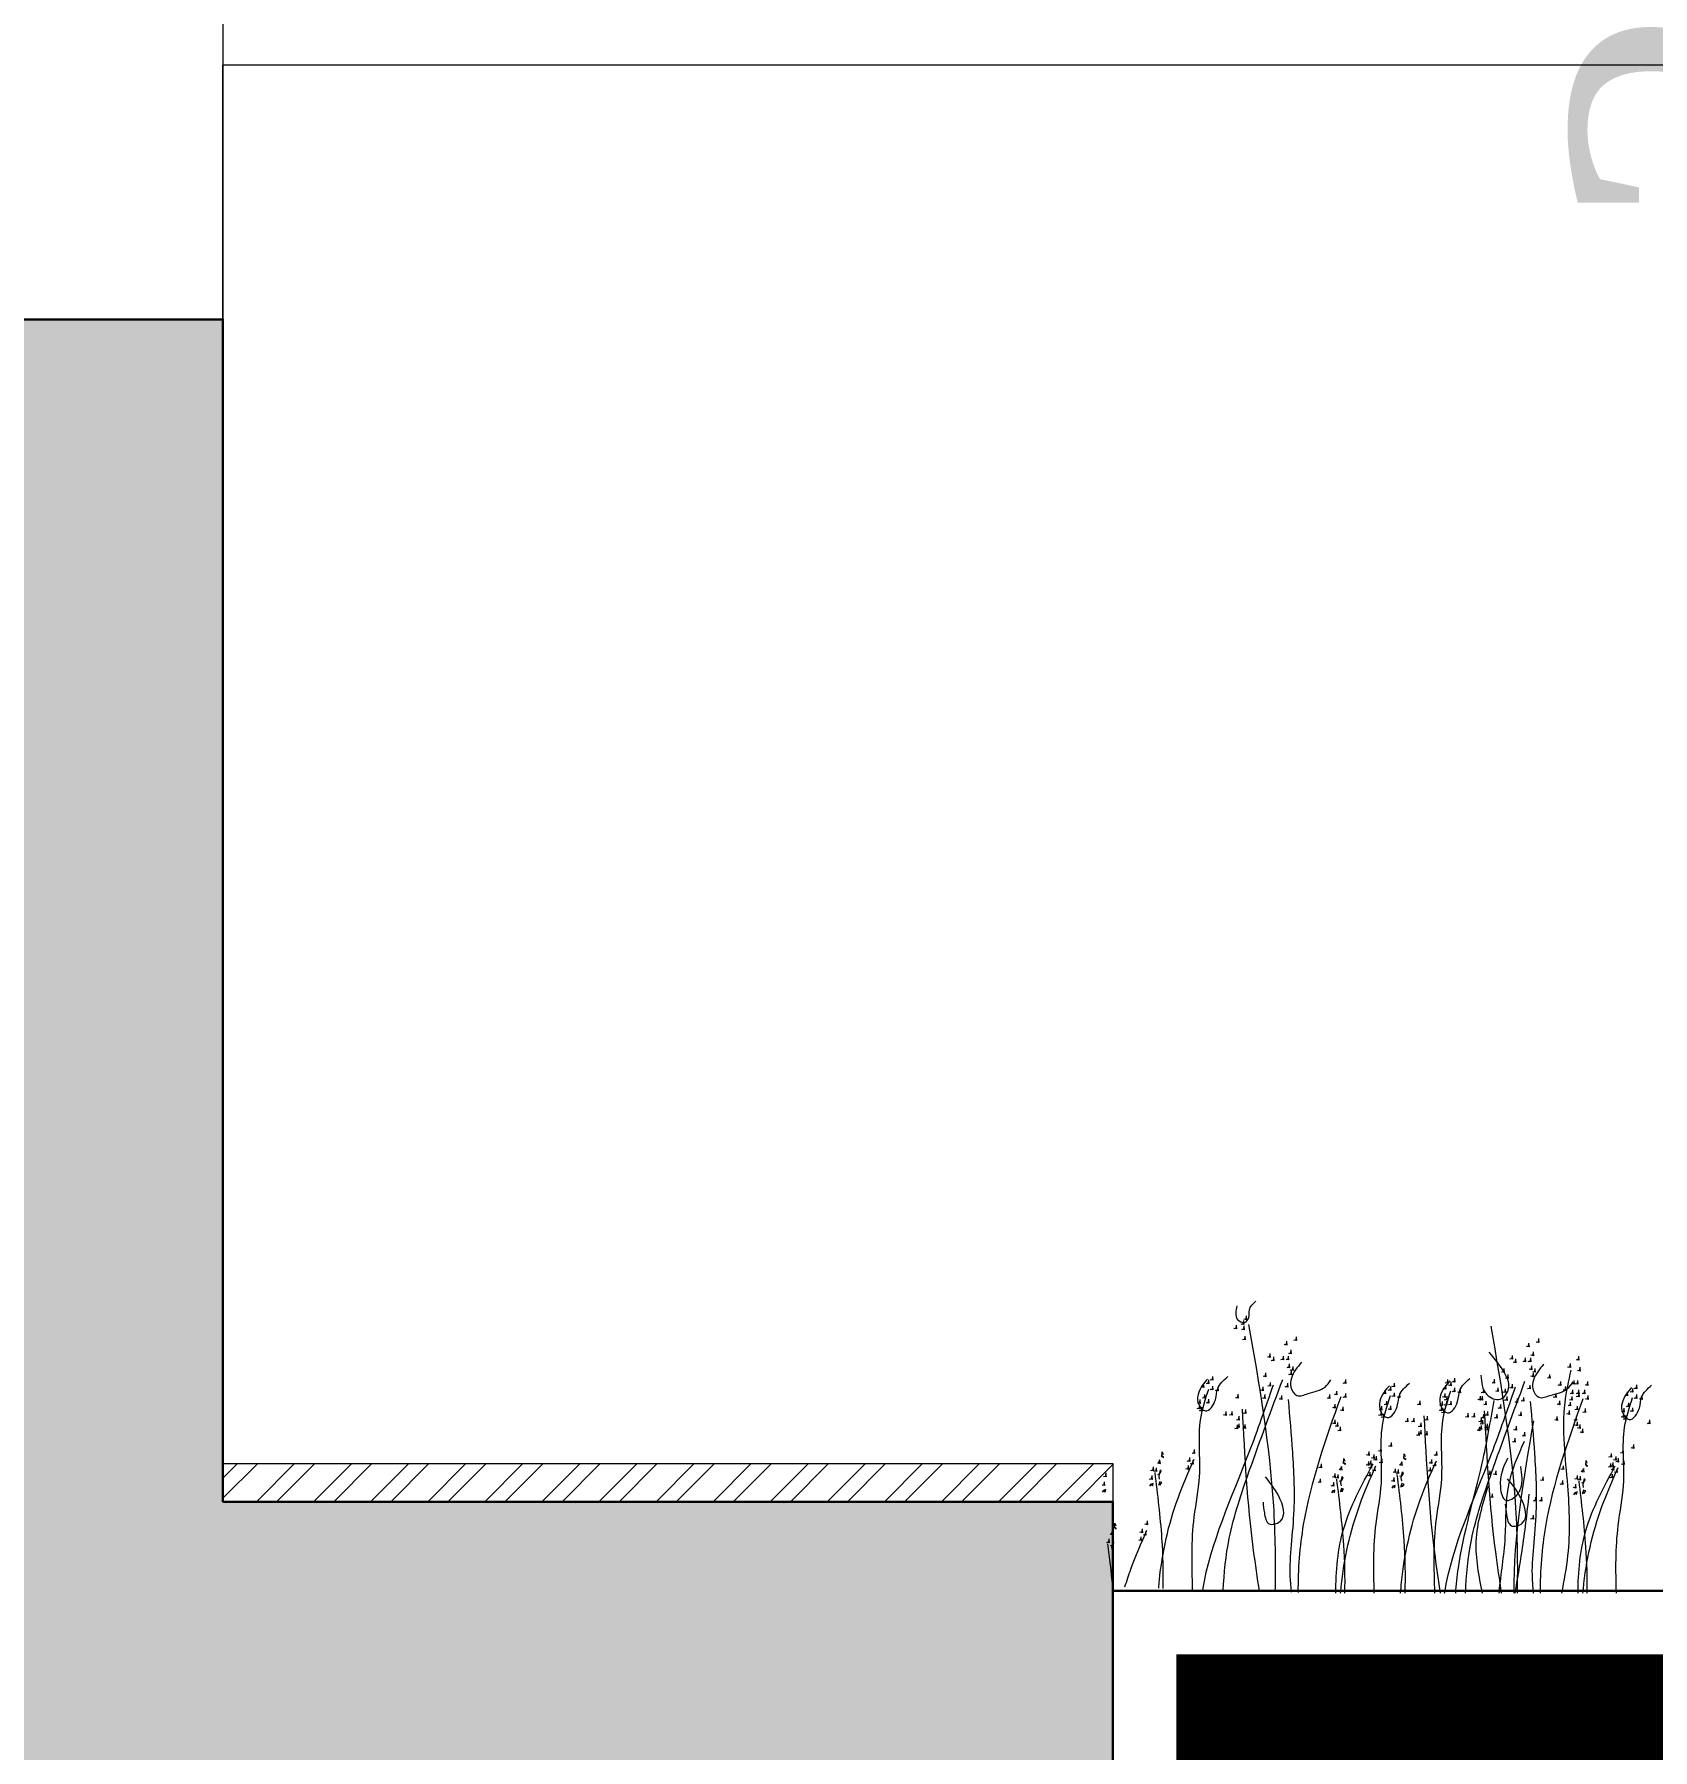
# Model space of a CAD drawing. Header units: metres. Extents: x 0 to 4415, y 1197 to 2590.
# Drawn here: x 1925.464 to 1926.737, y 1202.863 to 1204.212 of the extents above; entities that cross this region are included whole.
import ezdxf

# ---------------------------------------------------------------- set-up
doc = ezdxf.new("R2010")
doc.units = ezdxf.units.M
doc.linetypes.add('CONTINU', pattern=[0])
doc.layers.get('DEFPOINTS').update_dxf_attribs({"lineweight": 5})
for name, color, linetype, lineweight in [('00-cot-ext 2', 7, 'Continuous', 13), ('00-cote', 7, 'CONTINU', 20), ('00-MUR', 7, 'Continuous', 30), ('façade 03', 33, 'Continuous', 25), ('gris', 251, 'Continuous', 9), ('vue', 7, 'Continuous', 5)]:
    doc.layers.add(name, color=color, linetype=linetype, lineweight=lineweight)
doc.layers.add('A_VEGETATION', color=7, linetype='Continuous', lineweight=9, true_color=0x009900)
doc.styles.add('WALIDcotat', font='times.ttf')
doc.dimstyles.new('walid 100', dxfattribs={"dimscale": 0, "dimtxt": 0.25, "dimasz": 0.1, "dimexe": 1.25, "dimexo": 0.625, "dimgap": 0.02, "dimtad": 1, "dimdec": 0, "dimlfac": 100, "dimrnd": 5, "dimtxsty": 'WALIDcotat', "dimblk": 'COTE', "dimcen": 2.5, "dimse1": 1, "dimse2": 1, "dimclrd": 256, "dimclrt": 256, "dimadec": 0, "dimazin": 0, "dimtfac": 1, "dimtdec": 0, "dimtix": 1, "dimtmove": 2, "dimatfit": 3, "dimldrblk": 'COTE', "dimfxl": 1.25, "dimarcsym": 0})

# ---------------------------------------------------------------- blocks, each defined once
blk = doc.blocks.new('Arbustes 1_coupes')
at = {"flags": 128}
for points in [[(2.486, 5.216), (2.493, 5.155), (2.441, 5.164), (2.486, 5.172), (2.493, 5.233)], [(2.636, 5.304), (2.643, 5.243), (2.591, 5.252), (2.636, 5.261), (2.643, 5.322)], [(2.645, 5.198), (2.652, 5.138), (2.6, 5.146), (2.645, 5.155), (2.652, 5.216)], [(2.689, 5.401), (2.696, 5.34), (2.645, 5.349), (2.689, 5.358), (2.696, 5.419)], [(2.661, 4.996), (2.668, 4.935), (2.617, 4.943), (2.661, 4.952), (2.668, 5.013)], [(3.498, 4.89), (3.505, 4.829), (3.454, 4.838), (3.498, 4.846), (3.505, 4.907)], [(3.693, 4.978), (3.7, 4.917), (3.648, 4.926), (3.693, 4.935), (3.7, 4.996)], [(8.357, 4.84), (8.364, 4.78), (8.313, 4.788), (8.357, 4.797), (8.364, 4.858)], [(8.552, 4.929), (8.559, 4.868), (8.507, 4.877), (8.552, 4.885), (8.559, 4.946)], [(3.165, 4.643), (3.172, 4.583), (3.121, 4.591), (3.165, 4.6), (3.172, 4.661)], [(3.236, 4.574), (3.243, 4.513), (3.191, 4.522), (3.236, 4.53), (3.243, 4.591)], [(3.428, 4.591), (3.435, 4.53), (3.383, 4.539), (3.428, 4.548), (3.435, 4.609)], [(3.533, 4.591), (3.54, 4.53), (3.489, 4.539), (3.533, 4.548), (3.54, 4.609)], [(3.587, 4.714), (3.594, 4.654), (3.543, 4.662), (3.587, 4.671), (3.594, 4.732)], [(8.025, 4.594), (8.032, 4.533), (7.98, 4.542), (8.025, 4.551), (8.032, 4.612)], [(8.095, 4.525), (8.102, 4.464), (8.05, 4.472), (8.095, 4.481), (8.102, 4.542)], [(8.287, 4.542), (8.294, 4.481), (8.243, 4.49), (8.287, 4.498), (8.294, 4.559)], [(8.393, 4.542), (8.4, 4.481), (8.348, 4.49), (8.393, 4.498), (8.4, 4.559)], [(8.446, 4.665), (8.453, 4.604), (8.402, 4.613), (8.446, 4.622), (8.453, 4.683)], [(9.358, 4.572), (9.365, 4.512), (9.314, 4.52), (9.358, 4.529), (9.365, 4.59)], [(1.932, 4.116), (1.939, 4.055), (1.888, 4.064), (1.932, 4.072), (1.939, 4.133)], [(2.01, 4.187), (2.017, 4.126), (1.965, 4.135), (2.01, 4.143), (2.017, 4.204)], [(3.076, 4.256), (3.083, 4.196), (3.032, 4.204), (3.076, 4.213), (3.083, 4.274)], [(3.552, 4.433), (3.559, 4.372), (3.508, 4.381), (3.552, 4.39), (3.559, 4.451)], [(3.587, 4.293), (3.594, 4.232), (3.543, 4.241), (3.587, 4.249), (3.594, 4.31)], [(3.622, 4.38), (3.629, 4.319), (3.578, 4.327), (3.622, 4.336), (3.629, 4.397)], [(4.68, 4.116), (4.687, 4.055), (4.635, 4.064), (4.68, 4.072), (4.687, 4.133)], [(6.724, 4.114), (6.731, 4.054), (6.679, 4.062), (6.724, 4.071), (6.731, 4.132)], [(6.869, 4.138), (6.876, 4.077), (6.824, 4.085), (6.869, 4.094), (6.876, 4.155)], [(7.666, 4.114), (7.673, 4.054), (7.621, 4.062), (7.666, 4.071), (7.673, 4.132)], [(7.86, 4.332), (7.867, 4.271), (7.816, 4.28), (7.86, 4.288), (7.867, 4.349)], [(7.935, 4.207), (7.942, 4.146), (7.891, 4.155), (7.935, 4.164), (7.942, 4.225)], [(8.411, 4.384), (8.418, 4.323), (8.367, 4.332), (8.411, 4.341), (8.418, 4.401)], [(8.446, 4.243), (8.453, 4.183), (8.402, 4.191), (8.446, 4.2), (8.453, 4.261)], [(8.482, 4.33), (8.489, 4.27), (8.437, 4.278), (8.482, 4.287), (8.489, 4.348)], [(8.777, 4.21), (8.784, 4.149), (8.732, 4.158), (8.777, 4.167), (8.784, 4.228)], [(9.19, 4.427), (9.197, 4.367), (9.145, 4.375), (9.19, 4.384), (9.197, 4.445)], [(9.382, 4.355), (9.389, 4.294), (9.337, 4.303), (9.382, 4.312), (9.389, 4.372)], [(1.827, 4.046), (1.834, 3.985), (1.782, 3.994), (1.827, 4.003), (1.834, 4.064)], [(1.853, 3.826), (1.86, 3.765), (1.808, 3.774), (1.853, 3.783), (1.86, 3.843)], [(2.01, 3.993), (2.017, 3.932), (1.965, 3.941), (2.01, 3.949), (2.017, 4.01)], [(2.118, 3.975), (2.125, 3.914), (2.073, 3.923), (2.118, 3.932), (2.125, 3.993)], [(2.521, 3.826), (2.528, 3.765), (2.476, 3.774), (2.521, 3.783), (2.528, 3.843)], [(3.022, 3.975), (3.029, 3.914), (2.978, 3.923), (3.022, 3.932), (3.029, 3.993)], [(3.057, 3.817), (3.065, 3.757), (3.013, 3.765), (3.057, 3.774), (3.065, 3.835)], [(3.165, 4.064), (3.172, 4.003), (3.121, 4.012), (3.165, 4.02), (3.172, 4.081)], [(3.393, 3.8), (3.4, 3.739), (3.348, 3.748), (3.393, 3.757), (3.4, 3.817)], [(3.517, 4.046), (3.524, 3.985), (3.472, 3.994), (3.517, 4.003), (3.524, 4.064)], [(4.361, 3.817), (4.368, 3.757), (4.316, 3.765), (4.361, 3.774), (4.368, 3.835)], [(4.501, 3.887), (4.508, 3.826), (4.457, 3.835), (4.501, 3.843), (4.508, 3.904)], [(4.68, 3.835), (4.687, 3.774), (4.635, 3.783), (4.68, 3.791), (4.687, 3.852)], [(5.474, 3.904), (5.481, 3.843), (5.43, 3.852), (5.474, 3.861), (5.481, 3.922)], [(5.58, 3.974), (5.587, 3.913), (5.535, 3.922), (5.58, 3.93), (5.587, 3.991)], [(5.657, 4.045), (5.664, 3.984), (5.612, 3.993), (5.657, 4.001), (5.664, 4.062)], [(5.657, 3.851), (5.664, 3.79), (5.612, 3.799), (5.657, 3.807), (5.664, 3.868)], [(5.765, 3.833), (5.772, 3.772), (5.72, 3.781), (5.765, 3.79), (5.772, 3.851)], [(6.67, 3.833), (6.677, 3.772), (6.625, 3.781), (6.67, 3.79), (6.677, 3.851)], [(6.686, 3.997), (6.693, 3.936), (6.642, 3.945), (6.686, 3.954), (6.693, 4.014)], [(6.712, 3.777), (6.719, 3.716), (6.667, 3.725), (6.712, 3.733), (6.719, 3.794)], [(6.792, 4.067), (6.799, 4.006), (6.747, 4.014), (6.792, 4.023), (6.799, 4.084)], [(6.869, 3.943), (6.876, 3.883), (6.824, 3.891), (6.869, 3.9), (6.876, 3.961)], [(6.977, 3.926), (6.984, 3.865), (6.932, 3.874), (6.977, 3.883), (6.984, 3.943)], [(7.38, 3.777), (7.387, 3.716), (7.335, 3.725), (7.38, 3.733), (7.387, 3.794)], [(7.424, 3.775), (7.431, 3.715), (7.38, 3.723), (7.424, 3.732), (7.431, 3.793)], [(7.448, 3.92), (7.455, 3.859), (7.403, 3.868), (7.448, 3.877), (7.455, 3.938)], [(7.739, 3.945), (7.746, 3.884), (7.694, 3.893), (7.739, 3.901), (7.746, 3.962)], [(7.882, 3.926), (7.889, 3.865), (7.837, 3.874), (7.882, 3.883), (7.889, 3.943)], [(8.025, 4.014), (8.032, 3.954), (7.98, 3.962), (8.025, 3.971), (8.032, 4.032)], [(8.376, 3.997), (8.383, 3.936), (8.332, 3.945), (8.376, 3.954), (8.383, 4.014)], [(8.899, 3.825), (8.906, 3.764), (8.854, 3.772), (8.899, 3.781), (8.906, 3.842)], [(8.995, 4.065), (9.002, 4.004), (8.95, 4.013), (8.995, 4.022), (9.002, 4.083)], [(9.091, 3.97), (9.098, 3.909), (9.047, 3.917), (9.091, 3.926), (9.098, 3.987)], [(9.236, 3.897), (9.243, 3.836), (9.192, 3.845), (9.236, 3.854), (9.243, 3.914)], [(9.262, 4.09), (9.269, 4.029), (9.218, 4.038), (9.262, 4.046), (9.269, 4.107)], [(9.335, 4.09), (9.342, 4.029), (9.29, 4.038), (9.335, 4.046), (9.342, 4.107)], [(9.358, 3.897), (9.365, 3.836), (9.314, 3.845), (9.358, 3.854), (9.365, 3.914)], [(9.361, 3.838), (9.368, 3.777), (9.316, 3.786), (9.361, 3.794), (9.368, 3.855)], [(9.478, 3.897), (9.485, 3.836), (9.433, 3.845), (9.478, 3.854), (9.485, 3.914)], [(9.539, 4.067), (9.546, 4.006), (9.494, 4.014), (9.539, 4.023), (9.546, 4.084)], [(9.539, 3.786), (9.546, 3.725), (9.494, 3.733), (9.539, 3.742), (9.546, 3.803)], [(10.333, 3.855), (10.34, 3.794), (10.289, 3.803), (10.333, 3.812), (10.34, 3.872)], [(10.439, 3.925), (10.446, 3.864), (10.394, 3.872), (10.439, 3.881), (10.446, 3.942)], [(10.516, 3.996), (10.523, 3.935), (10.472, 3.943), (10.516, 3.952), (10.523, 4.013)], [(10.516, 3.801), (10.523, 3.741), (10.472, 3.749), (10.516, 3.758), (10.523, 3.819)], [(10.624, 3.784), (10.631, 3.723), (10.58, 3.732), (10.624, 3.741), (10.631, 3.801)], [(1.747, 3.615), (1.754, 3.554), (1.703, 3.562), (1.747, 3.571), (1.754, 3.632)], [(1.757, 3.72), (1.764, 3.659), (1.712, 3.668), (1.757, 3.677), (1.764, 3.738)], [(1.792, 3.571), (1.799, 3.51), (1.747, 3.519), (1.792, 3.528), (1.799, 3.588)], [(1.932, 3.729), (1.939, 3.668), (1.888, 3.677), (1.932, 3.686), (1.939, 3.746)], [(2.275, 3.483), (2.282, 3.422), (2.23, 3.43), (2.275, 3.439), (2.282, 3.5)], [(2.399, 3.483), (2.406, 3.422), (2.354, 3.43), (2.399, 3.439), (2.406, 3.5)], [(2.671, 3.517), (2.678, 3.457), (2.626, 3.465), (2.671, 3.474), (2.678, 3.535)], [(4.466, 3.623), (4.473, 3.562), (4.422, 3.571), (4.466, 3.58), (4.473, 3.641)], [(4.626, 3.571), (4.633, 3.51), (4.581, 3.519), (4.626, 3.528), (4.633, 3.588)], [(5.394, 3.473), (5.402, 3.412), (5.35, 3.42), (5.394, 3.429), (5.402, 3.49)], [(5.404, 3.578), (5.411, 3.517), (5.359, 3.526), (5.404, 3.535), (5.411, 3.596)], [(5.439, 3.429), (5.446, 3.368), (5.394, 3.377), (5.439, 3.386), (5.446, 3.446)], [(5.5, 3.684), (5.507, 3.623), (5.455, 3.632), (5.5, 3.641), (5.507, 3.701)], [(5.58, 3.587), (5.587, 3.526), (5.535, 3.535), (5.58, 3.544), (5.587, 3.604)], [(6.168, 3.684), (6.175, 3.623), (6.123, 3.632), (6.168, 3.641), (6.175, 3.701)], [(6.606, 3.565), (6.613, 3.504), (6.562, 3.513), (6.606, 3.522), (6.613, 3.583)], [(6.616, 3.671), (6.623, 3.61), (6.571, 3.619), (6.616, 3.628), (6.623, 3.688)], [(6.651, 3.522), (6.658, 3.461), (6.606, 3.47), (6.651, 3.478), (6.658, 3.539)], [(6.705, 3.675), (6.712, 3.615), (6.66, 3.623), (6.705, 3.632), (6.712, 3.693)], [(6.792, 3.68), (6.799, 3.619), (6.747, 3.628), (6.792, 3.636), (6.799, 3.697)], [(7.134, 3.433), (7.141, 3.373), (7.089, 3.381), (7.134, 3.39), (7.141, 3.451)], [(7.258, 3.433), (7.265, 3.373), (7.213, 3.381), (7.258, 3.39), (7.265, 3.451)], [(7.497, 3.68), (7.504, 3.619), (7.453, 3.628), (7.497, 3.636), (7.504, 3.697)], [(7.53, 3.468), (7.537, 3.407), (7.485, 3.416), (7.53, 3.425), (7.537, 3.486)], [(7.788, 3.607), (7.795, 3.546), (7.743, 3.555), (7.788, 3.564), (7.795, 3.625)], [(7.917, 3.768), (7.924, 3.707), (7.872, 3.716), (7.917, 3.725), (7.924, 3.786)], [(8.125, 3.728), (8.132, 3.667), (8.081, 3.675), (8.125, 3.684), (8.132, 3.745)], [(8.198, 3.462), (8.205, 3.401), (8.153, 3.41), (8.198, 3.419), (8.205, 3.48)], [(8.252, 3.751), (8.259, 3.69), (8.207, 3.699), (8.252, 3.707), (8.259, 3.768)], [(8.972, 3.68), (8.979, 3.619), (8.927, 3.628), (8.972, 3.636), (8.979, 3.697)], [(9.164, 3.486), (9.171, 3.425), (9.119, 3.433), (9.164, 3.442), (9.171, 3.503)], [(9.19, 3.655), (9.197, 3.594), (9.145, 3.603), (9.19, 3.612), (9.197, 3.672)], [(9.22, 3.768), (9.227, 3.707), (9.175, 3.716), (9.22, 3.725), (9.227, 3.786)], [(9.325, 3.574), (9.332, 3.513), (9.281, 3.522), (9.325, 3.53), (9.332, 3.591)], [(9.485, 3.522), (9.492, 3.461), (9.44, 3.47), (9.485, 3.478), (9.492, 3.539)], [(10.263, 3.529), (10.27, 3.468), (10.219, 3.477), (10.263, 3.486), (10.27, 3.546)], [(10.359, 3.635), (10.366, 3.574), (10.315, 3.583), (10.359, 3.591), (10.366, 3.652)], [(10.439, 3.538), (10.446, 3.477), (10.394, 3.486), (10.439, 3.494), (10.446, 3.555)], [(2.504, 3.21), (2.511, 3.149), (2.46, 3.158), (2.504, 3.167), (2.511, 3.228)], [(2.539, 3.386), (2.546, 3.325), (2.495, 3.333), (2.539, 3.342), (2.546, 3.403)], [(2.539, 3.236), (2.546, 3.175), (2.495, 3.184), (2.539, 3.193), (2.546, 3.254)], [(2.661, 3.219), (2.668, 3.158), (2.617, 3.167), (2.661, 3.175), (2.668, 3.236)], [(4.466, 3.307), (4.473, 3.246), (4.422, 3.255), (4.466, 3.264), (4.473, 3.325)], [(4.52, 3.254), (4.527, 3.193), (4.476, 3.202), (4.52, 3.21), (4.527, 3.271)], [(4.572, 3.165), (4.579, 3.104), (4.527, 3.113), (4.572, 3.122), (4.579, 3.183)], [(5.922, 3.341), (5.929, 3.28), (5.877, 3.288), (5.922, 3.297), (5.929, 3.358)], [(6.046, 3.341), (6.053, 3.28), (6.002, 3.288), (6.046, 3.297), (6.053, 3.358)], [(6.187, 3.244), (6.194, 3.183), (6.142, 3.191), (6.187, 3.2), (6.194, 3.261)], [(6.187, 3.094), (6.194, 3.033), (6.142, 3.042), (6.187, 3.051), (6.194, 3.112)], [(6.318, 3.375), (6.325, 3.315), (6.274, 3.323), (6.318, 3.332), (6.325, 3.393)], [(7.363, 3.161), (7.371, 3.1), (7.319, 3.109), (7.363, 3.117), (7.371, 3.178)], [(7.399, 3.336), (7.406, 3.275), (7.354, 3.284), (7.399, 3.293), (7.406, 3.354)], [(7.399, 3.187), (7.406, 3.126), (7.354, 3.135), (7.399, 3.144), (7.406, 3.204)], [(7.424, 3.293), (7.431, 3.232), (7.38, 3.241), (7.424, 3.249), (7.431, 3.31)], [(7.448, 3.413), (7.455, 3.352), (7.403, 3.361), (7.448, 3.37), (7.455, 3.43)], [(7.521, 3.22), (7.528, 3.159), (7.476, 3.168), (7.521, 3.177), (7.528, 3.238)], [(7.521, 3.17), (7.528, 3.109), (7.476, 3.117), (7.521, 3.126), (7.528, 3.187)], [(7.715, 3.413), (7.722, 3.352), (7.671, 3.361), (7.715, 3.37), (7.722, 3.43)], [(8.102, 3.173), (8.109, 3.112), (8.057, 3.12), (8.102, 3.129), (8.109, 3.19)], [(8.922, 3.365), (8.929, 3.304), (8.878, 3.313), (8.922, 3.322), (8.929, 3.383)], [(9.309, 3.365), (9.316, 3.304), (9.265, 3.313), (9.309, 3.322), (9.316, 3.383)], [(9.325, 3.258), (9.332, 3.197), (9.281, 3.206), (9.325, 3.215), (9.332, 3.275)], [(9.379, 3.204), (9.386, 3.144), (9.335, 3.152), (9.379, 3.161), (9.386, 3.222)], [(9.431, 3.116), (9.438, 3.055), (9.386, 3.064), (9.431, 3.073), (9.438, 3.133)], [(10.254, 3.423), (10.261, 3.362), (10.209, 3.371), (10.254, 3.38), (10.261, 3.441)], [(10.298, 3.38), (10.305, 3.319), (10.254, 3.328), (10.298, 3.336), (10.305, 3.397)], [(10.781, 3.291), (10.788, 3.23), (10.737, 3.239), (10.781, 3.248), (10.788, 3.309)], [(5.383, 2.752), (5.39, 2.691), (5.338, 2.7), (5.383, 2.709), (5.39, 2.77)], [(5.594, 2.849), (5.601, 2.789), (5.549, 2.797), (5.594, 2.806), (5.601, 2.867)], [(6.152, 3.068), (6.159, 3.007), (6.107, 3.016), (6.152, 3.025), (6.159, 3.086)], [(6.309, 3.077), (6.316, 3.016), (6.264, 3.025), (6.309, 3.033), (6.316, 3.094)], [(8.076, 2.931), (8.083, 2.87), (8.032, 2.878), (8.076, 2.887), (8.083, 2.948)], [(8.271, 3.051), (8.278, 2.99), (8.226, 2.999), (8.271, 3.007), (8.278, 3.068)], [(10.453, 2.8), (10.46, 2.739), (10.408, 2.748), (10.453, 2.757), (10.46, 2.817)], [(0.92, 2.471), (0.962, 2.462), (0.945, 2.532), (0.936, 2.497), (0.901, 2.462)], [(0.99, 2.612), (1.016, 2.577), (1.032, 2.586), (0.99, 2.594), (0.997, 2.691), (1.016, 2.638)], [(1.517, 2.4), (1.524, 2.339), (1.473, 2.348), (1.517, 2.357), (1.524, 2.418)], [(1.543, 2.558), (1.55, 2.497), (1.499, 2.506), (1.543, 2.515), (1.55, 2.575)], [(1.614, 2.506), (1.621, 2.445), (1.569, 2.454), (1.614, 2.462), (1.621, 2.523)], [(1.642, 2.718), (1.649, 2.657), (1.597, 2.665), (1.642, 2.674), (1.649, 2.735)], [(4.185, 2.426), (4.192, 2.365), (4.14, 2.374), (4.185, 2.383), (4.192, 2.444)], [(4.637, 2.47), (4.663, 2.435), (4.68, 2.444), (4.637, 2.452), (4.644, 2.549), (4.663, 2.496)], [(5.137, 2.471), (5.144, 2.41), (5.092, 2.419), (5.137, 2.428), (5.144, 2.489)], [(5.146, 2.673), (5.153, 2.612), (5.101, 2.62), (5.146, 2.629), (5.153, 2.69)], [(5.181, 2.489), (5.188, 2.428), (5.137, 2.436), (5.181, 2.445), (5.188, 2.506)], [(5.191, 2.416), (5.198, 2.355), (5.146, 2.364), (5.191, 2.373), (5.198, 2.433)], [(5.242, 2.612), (5.249, 2.551), (5.198, 2.56), (5.242, 2.568), (5.249, 2.629)], [(5.289, 2.575), (5.296, 2.515), (5.244, 2.523), (5.289, 2.532), (5.296, 2.593)], [(5.402, 2.523), (5.409, 2.462), (5.357, 2.471), (5.402, 2.48), (5.409, 2.541)], [(5.779, 2.422), (5.821, 2.413), (5.805, 2.483), (5.795, 2.448), (5.76, 2.413)], [(5.849, 2.562), (5.875, 2.528), (5.891, 2.536), (5.849, 2.545), (5.856, 2.642), (5.875, 2.589)], [(6.402, 2.509), (6.409, 2.448), (6.358, 2.457), (6.402, 2.465), (6.409, 2.526)], [(6.473, 2.457), (6.48, 2.396), (6.428, 2.404), (6.473, 2.413), (6.48, 2.474)], [(6.501, 2.668), (6.508, 2.607), (6.456, 2.616), (6.501, 2.625), (6.508, 2.686)], [(9.497, 2.42), (9.522, 2.386), (9.539, 2.394), (9.497, 2.403), (9.504, 2.5), (9.522, 2.447)], [(9.996, 2.422), (10.003, 2.361), (9.951, 2.37), (9.996, 2.378), (10.003, 2.439)], [(10.005, 2.623), (10.012, 2.562), (9.961, 2.571), (10.005, 2.58), (10.012, 2.641)], [(10.04, 2.439), (10.047, 2.378), (9.996, 2.387), (10.04, 2.396), (10.047, 2.457)], [(10.101, 2.562), (10.108, 2.502), (10.057, 2.51), (10.101, 2.519), (10.108, 2.58)], [(10.148, 2.526), (10.155, 2.465), (10.104, 2.474), (10.148, 2.483), (10.155, 2.544)], [(10.242, 2.703), (10.249, 2.642), (10.197, 2.651), (10.242, 2.66), (10.249, 2.72)], [(10.261, 2.474), (10.268, 2.413), (10.216, 2.422), (10.261, 2.431), (10.268, 2.491)], [(-0.165, 2.078), (-0.158, 2.018), (-0.21, 2.026), (-0.165, 2.035), (-0.158, 2.096)], [(-0.137, 2.254), (-0.13, 2.193), (-0.181, 2.202), (-0.137, 2.21), (-0.13, 2.271)], [(0.786, 2.199), (0.793, 2.138), (0.742, 2.147), (0.786, 2.155), (0.793, 2.216)], [(0.814, 2.374), (0.821, 2.313), (0.77, 2.322), (0.814, 2.331), (0.821, 2.391)], [(0.875, 2.357), (0.882, 2.296), (0.831, 2.304), (0.875, 2.313), (0.882, 2.374)], [(0.945, 2.145), (0.936, 2.207), (0.962, 2.331), (0.971, 2.296), (0.945, 2.251), (0.901, 2.233)], [(0.92, 2.031), (0.99, 2.076), (0.945, 2.093), (0.927, 2.039), (0.971, 2.039)], [(4.169, 2.128), (4.176, 2.067), (4.124, 2.076), (4.169, 2.084), (4.176, 2.145)], [(4.433, 2.057), (4.44, 1.996), (4.389, 2.005), (4.433, 2.013), (4.44, 2.074)], [(4.462, 2.232), (4.469, 2.171), (4.417, 2.18), (4.462, 2.189), (4.469, 2.249)], [(4.523, 2.215), (4.53, 2.154), (4.478, 2.162), (4.523, 2.171), (4.53, 2.232)], [(4.567, 2.329), (4.609, 2.32), (4.593, 2.39), (4.583, 2.355), (4.548, 2.32)], [(4.593, 2.003), (4.583, 2.065), (4.609, 2.189), (4.619, 2.154), (4.593, 2.109), (4.548, 2.091)], [(5.165, 2.258), (5.172, 2.197), (5.12, 2.206), (5.165, 2.215), (5.172, 2.276)], [(5.261, 2.364), (5.268, 2.303), (5.216, 2.312), (5.261, 2.32), (5.268, 2.381)], [(5.645, 2.149), (5.652, 2.089), (5.601, 2.097), (5.645, 2.106), (5.652, 2.167)], [(5.673, 2.325), (5.68, 2.264), (5.629, 2.273), (5.673, 2.281), (5.68, 2.342)], [(5.734, 2.307), (5.741, 2.247), (5.69, 2.255), (5.734, 2.264), (5.741, 2.325)], [(5.805, 2.096), (5.795, 2.158), (5.821, 2.281), (5.83, 2.247), (5.805, 2.202), (5.76, 2.184)], [(6.377, 2.351), (6.384, 2.29), (6.332, 2.299), (6.377, 2.307), (6.384, 2.368)], [(7.57, 2.278), (7.577, 2.218), (7.525, 2.226), (7.57, 2.235), (7.577, 2.296)], [(7.689, 2.278), (7.696, 2.218), (7.645, 2.226), (7.689, 2.235), (7.696, 2.296)], [(8.634, 2.158), (8.641, 2.097), (8.589, 2.106), (8.634, 2.115), (8.641, 2.176)], [(9.028, 2.078), (9.035, 2.018), (8.983, 2.026), (9.028, 2.035), (9.035, 2.096)], [(9.044, 2.377), (9.051, 2.316), (9, 2.325), (9.044, 2.333), (9.051, 2.394)], [(9.321, 2.183), (9.328, 2.122), (9.276, 2.131), (9.321, 2.139), (9.328, 2.2)], [(9.382, 2.165), (9.389, 2.105), (9.337, 2.113), (9.382, 2.122), (9.389, 2.183)], [(9.426, 2.28), (9.468, 2.271), (9.452, 2.341), (9.443, 2.306), (9.408, 2.271)], [(9.452, 1.954), (9.443, 2.016), (9.468, 2.139), (9.478, 2.105), (9.452, 2.06), (9.408, 2.042)], [(10.024, 2.209), (10.031, 2.148), (9.979, 2.157), (10.024, 2.165), (10.031, 2.226)], [(10.05, 2.367), (10.057, 2.306), (10.005, 2.315), (10.05, 2.323), (10.057, 2.384)], [(10.12, 2.315), (10.127, 2.254), (10.076, 2.262), (10.12, 2.271), (10.127, 2.332)], [(-0.191, 1.929), (-0.146, 1.893), (-0.137, 1.938), (-0.181, 1.919), (-0.207, 1.884)], [(0.76, 2.049), (0.805, 2.013), (0.814, 2.058), (0.77, 2.039), (0.744, 2.005)], [(4.408, 1.907), (4.452, 1.871), (4.462, 1.916), (4.417, 1.897), (4.391, 1.863)], [(4.567, 1.889), (4.637, 1.934), (4.593, 1.951), (4.574, 1.897), (4.619, 1.897)], [(5.62, 2), (5.664, 1.964), (5.673, 2.009), (5.629, 1.99), (5.603, 1.955)], [(5.779, 1.981), (5.849, 2.026), (5.805, 2.044), (5.786, 1.99), (5.83, 1.99)], [(7.617, 1.819), (7.624, 1.758), (7.572, 1.767), (7.617, 1.776), (7.624, 1.836)], [(8.489, 1.747), (8.496, 1.686), (8.444, 1.694), (8.489, 1.703), (8.496, 1.764)], [(8.608, 1.747), (8.615, 1.686), (8.564, 1.694), (8.608, 1.703), (8.615, 1.764)], [(9.293, 2.007), (9.3, 1.947), (9.248, 1.955), (9.293, 1.964), (9.3, 2.025)], [(9.267, 1.858), (9.311, 1.822), (9.321, 1.867), (9.276, 1.848), (9.25, 1.813)], [(9.426, 1.839), (9.497, 1.884), (9.452, 1.902), (9.433, 1.848), (9.478, 1.848)], [(8.439, 1.384), (8.446, 1.323), (8.395, 1.332), (8.439, 1.341), (8.446, 1.402)], [(-0.031, 1.045), (0.011, 1.036), (-0.006, 1.105), (-0.015, 1.071), (-0.05, 1.036)], [(0.039, 1.185), (0.065, 1.15), (0.081, 1.159), (0.039, 1.168), (0.046, 1.265), (0.065, 1.211)], [(0.592, 1.132), (0.599, 1.071), (0.548, 1.079), (0.592, 1.088), (0.599, 1.149)], [(0.662, 1.079), (0.669, 1.019), (0.618, 1.027), (0.662, 1.036), (0.669, 1.097)], [(0.691, 1.291), (0.698, 1.23), (0.646, 1.239), (0.691, 1.247), (0.698, 1.308)], [(-0.076, 0.93), (-0.069, 0.869), (-0.12, 0.878), (-0.076, 0.887), (-0.069, 0.948)], [(-0.006, 0.719), (-0.015, 0.781), (0.011, 0.904), (0.02, 0.869), (-0.006, 0.824), (-0.05, 0.807)], [(0.566, 0.974), (0.573, 0.913), (0.522, 0.921), (0.566, 0.93), (0.573, 0.991)]]:
    blk.add_lwpolyline(points, dxfattribs=at)
for points in [[(2.504, 5.619), (2.518, 5.346), (2.659, 5.287), (2.743, 5.381), (2.755, 5.535), (2.884, 5.713)], [(3.796, 4.483), (3.594, 4.162), (3.583, 3.985), (3.702, 3.819), (3.927, 3.855), (4.269, 3.985), (4.389, 4.128)], [(7.396, 4.214), (7.516, 3.828), (7.783, 3.732), (7.952, 3.949), (7.856, 4.287), (7.565, 4.674)], [(1.914, 4.151), (1.806, 4.02), (1.735, 3.642), (1.867, 3.512), (2.068, 3.736), (2.115, 3.961), (2.317, 4.199)], [(6.773, 4.101), (6.665, 3.971), (6.595, 3.593), (6.726, 3.462), (6.928, 3.687), (6.974, 3.912), (7.176, 4.149)], [(8.655, 4.433), (8.453, 4.113), (8.442, 3.936), (8.561, 3.77), (8.786, 3.806), (9.129, 3.936), (9.248, 4.078)], [(5.561, 4.009), (5.453, 3.878), (5.383, 3.5), (5.514, 3.37), (5.716, 3.594), (5.763, 3.819), (5.964, 4.057)], [(10.42, 3.959), (10.312, 3.829), (10.242, 3.451), (10.373, 3.32), (10.575, 3.545), (10.622, 3.77), (10.823, 4.007)], [(7.928, 2.548), (7.783, 1.968), (7.903, 1.703), (8.048, 1.751), (8.193, 1.944), (8.193, 2.378)], [(3.02, 1.678), (3.046, 1.461), (3.142, 1.244), (3.36, 1.292), (3.334, 1.799), (3.069, 2.186)], [(7.879, 1.629), (7.905, 1.412), (8.001, 1.194), (8.219, 1.242), (8.193, 1.749), (7.928, 2.136)]]:
    blk.add_spline(points, degree=3)
for points, knots in [([(3.26, -0.124), (3.274, 0.452), (3.256, 2.255), (2.952, 4.035), (2.746, 5.246)], [0.629046, 0.629046, 0.629046, 0.629046, 1.060659, 1.979923, 1.979923, 1.979923, 1.979923]), ([(8.12, -0.161), (8.133, 0.411), (8.114, 2.21), (7.811, 3.986), (7.605, 5.197)], [0.63224, 0.63224, 0.63224, 0.63224, 1.060659, 1.979923, 1.979923, 1.979923, 1.979923]), ([(2.218, -0.094), (2.234, 0.259), (2.318, 1.079), (2.801, 2.481), (3.193, 3.53), (3.421, 4.141)], [0.615408, 0.615408, 0.615408, 0.615408, 0.879234, 1.231775, 1.720834, 1.720834, 1.720834, 1.720834]), ([(9.01, -0.162), (9.059, 0.089), (9.196, 0.798), (9.153, 2.082), (8.992, 3.333), (9.16, 4.095), (9.208, 4.312)], [0.618367, 0.618367, 0.618367, 0.618367, 0.809449, 1.159779, 1.576588, 1.74244, 1.74244, 1.74244, 1.74244]), ([(1.602, -0.072), (1.589, 0.416), (1.572, 1.177), (1.811, 2.304), (1.682, 3.187), (1.87, 3.754), (1.935, 3.951)], [0.615228, 0.615228, 0.615228, 0.615228, 0.980125, 1.184429, 1.47469, 1.628633, 1.628633, 1.628633, 1.628633]), ([(1.804, -0.079), (1.968, 0.868), (2.601, 2.215), (3.076, 3.581), (3.233, 4.032)], [0.625871, 0.625871, 0.625871, 0.625871, 1.355238, 1.713875, 1.713875, 1.713875, 1.713875]), ([(4.583, 3.788), (4.28, 2.94), (3.821, 1.658), (3.714, 0.333), (3.717, -0.135)], [0, 0, 0, 0, 0.66825, 1.010124, 1.010124, 1.010124, 1.010124]), ([(5.248, -0.155), (5.235, 0.314), (5.223, 1.054), (5.459, 2.162), (5.33, 3.045), (5.517, 3.612), (5.582, 3.809)], [0.6298999, 0.6298999, 0.6298999, 0.6298999, 0.980125, 1.1844285, 1.4746905, 1.6286326, 1.6286326, 1.6286326, 1.6286326]), ([(6.462, -0.158), (6.449, 0.342), (6.429, 1.115), (6.671, 2.255), (6.541, 3.138), (6.729, 3.705), (6.794, 3.901)], [0.605974, 0.605974, 0.605974, 0.605974, 0.980125, 1.184429, 1.47469, 1.628633, 1.628633, 1.628633, 1.628633]), ([(6.658, -0.158), (6.659, -0.155), (6.82, 0.803), (7.458, 2.16), (7.936, 3.532), (8.092, 3.983)], [0.61818, 0.61818, 0.61818, 0.61818, 0.620996, 1.355238, 1.713875, 1.713875, 1.713875, 1.713875]), ([(7.076, -0.159), (7.092, 0.199), (7.176, 1.025), (7.66, 2.431), (8.052, 3.481), (8.28, 4.091)], [0.611352, 0.611352, 0.611352, 0.611352, 0.879234, 1.231775, 1.720834, 1.720834, 1.720834, 1.720834]), ([(2.942, -0.116), (2.906, 0.16), (2.716, 1.396), (2.658, 2.607), (2.612, 3.546)], [0.6273119, 0.6273119, 0.6273119, 0.6273119, 0.8321355, 1.542813, 1.542813, 1.542813, 1.542813]), ([(3.529, 3.735), (3.558, 3.384), (3.62, 2.648), (3.664, 1.673), (3.582, 0.836), (3.538, 0.292), (3.572, -0.036), (3.581, -0.132)], [0, 0, 0, 0, 0.2638175, 0.5544416, 0.7303048, 0.8923745, 0.9681628, 0.9681628, 0.9681628, 0.9681628]), ([(6.882, -0.159), (6.894, 0.011), (6.989, 0.897), (7.391, 2.159), (7.588, 3.287), (7.661, 3.707)], [0.6231237, 0.6231237, 0.6231237, 0.6231237, 0.7509262, 1.2899319, 1.6097799, 1.6097799, 1.6097799, 1.6097799]), ([(7.8, -0.16), (7.765, 0.114), (7.575, 1.349), (7.517, 2.557), (7.471, 3.497)], [0.6284856, 0.6284856, 0.6284856, 0.6284856, 0.8321355, 1.542813, 1.542813, 1.542813, 1.542813]), ([(8.388, 3.686), (8.417, 3.335), (8.479, 2.599), (8.523, 1.624), (8.441, 0.787), (8.398, 0.249), (8.43, -0.071), (8.438, -0.161)], [0, 0, 0, 0, 0.2638175, 0.5544416, 0.7303048, 0.8923745, 0.9628936, 0.9628936, 0.9628936, 0.9628936]), ([(9.443, 3.739), (9.139, 2.891), (8.682, 1.616), (8.574, 0.298), (8.576, -0.161)], [0, 0, 0, 0, 0.66825, 1.004504, 1.004504, 1.004504, 1.004504]), ([(10.106, -0.162), (10.094, 0.292), (10.086, 1.019), (10.318, 2.113), (10.189, 2.996), (10.376, 3.563), (10.441, 3.759)], [0.6404493, 0.6404493, 0.6404493, 0.6404493, 0.980125, 1.1844285, 1.4746905, 1.6286326, 1.6286326, 1.6286326, 1.6286326]), ([(6.576, -0.158), (6.543, 0.085), (6.362, 1.287), (6.305, 2.465), (6.259, 3.404)], [0.6519633, 0.6519633, 0.6519633, 0.6519633, 0.8321355, 1.542813, 1.542813, 1.542813, 1.542813]), ([(7.755, -0.16), (7.756, -0.151), (7.786, 0.221), (7.922, 0.938), (7.866, 1.986), (8.139, 2.6), (8.266, 2.886)], [0.6301154, 0.6301154, 0.6301154, 0.6301154, 0.6369967, 0.9104139, 1.1765895, 1.4077095, 1.4077095, 1.4077095, 1.4077095]), ([(0.921, -0.044), (0.926, 0.01), (0.982, 0.626), (1.183, 1.514), (1.525, 2.288), (1.639, 2.547)], [0.6257172, 0.6257172, 0.6257172, 0.6257172, 0.6661195, 1.0883514, 1.3002657, 1.3002657, 1.3002657, 1.3002657]), ([(4.476, -0.149), (4.476, 0.292), (4.559, 1.208), (5, 2.017), (5.23, 2.439)], [0.6221867, 0.6221867, 0.6221867, 0.6221867, 0.9488556, 1.3050598, 1.3050598, 1.3050598, 1.3050598]), ([(5.776, -0.156), (5.781, -0.081), (5.837, 0.556), (6.042, 1.465), (6.384, 2.239), (6.499, 2.497)], [0.6098708, 0.6098708, 0.6098708, 0.6098708, 0.6661195, 1.0883514, 1.3002657, 1.3002657, 1.3002657, 1.3002657]), ([(1.01, -0.047), (1.018, 0.286), (1.002, 1.065), (0.908, 1.837), (0.854, 2.277)], [0.6179002, 0.6179002, 0.6179002, 0.6179002, 0.8681547, 1.2006627, 1.2006627, 1.2006627, 1.2006627]), ([(4.658, -0.152), (4.665, 0.169), (4.648, 0.936), (4.555, 1.695), (4.501, 2.135)], [0.6272938, 0.6272938, 0.6272938, 0.6272938, 0.8681547, 1.2006627, 1.2006627, 1.2006627, 1.2006627]), ([(4.571, -0.151), (4.575, -0.109), (4.632, 0.496), (4.83, 1.372), (5.172, 2.146), (5.287, 2.404)], [0.634476, 0.634476, 0.634476, 0.634476, 0.6661195, 1.0883514, 1.3002657, 1.3002657, 1.3002657, 1.3002657]), ([(5.867, -0.157), (5.878, 0.197), (5.864, 0.996), (5.767, 1.787), (5.713, 2.228)], [0.602961, 0.602961, 0.602961, 0.602961, 0.8681547, 1.2006627, 1.2006627, 1.2006627, 1.2006627]), ([(9.336, -0.162), (9.338, 0.267), (9.424, 1.169), (9.859, 1.968), (10.09, 2.39)], [0.6312652, 0.6312652, 0.6312652, 0.6312652, 0.9488556, 1.3050598, 1.3050598, 1.3050598, 1.3050598]), ([(9.518, -0.162), (9.524, 0.146), (9.506, 0.899), (9.414, 1.645), (9.361, 2.086)], [0.6371546, 0.6371546, 0.6371546, 0.6371546, 0.8681547, 1.2006627, 1.2006627, 1.2006627, 1.2006627]), ([(9.434, -0.162), (9.437, -0.132), (9.494, 0.459), (9.689, 1.323), (10.032, 2.097), (10.146, 2.355)], [0.6440418, 0.6440418, 0.6440418, 0.6440418, 0.6661195, 1.0883514, 1.3002657, 1.3002657, 1.3002657, 1.3002657]), ([(7.416, -0.16), (7.35, 0.187), (7.209, 0.916), (7.428, 1.624), (7.542, 1.993)], [0.6303531, 0.6303531, 0.6303531, 0.6303531, 0.8923782, 1.1768558, 1.1768558, 1.1768558, 1.1768558]), ([(8.073, -0.161), (8.122, 0.122), (8.241, 0.78), (8.318, 1.444), (8.362, 1.823)], [0.622707, 0.622707, 0.622707, 0.622707, 0.8381071, 1.1240936, 1.1240936, 1.1240936, 1.1240936]), ([(0.245, -0.012), (0.281, 0.105), (0.41, 0.49), (0.574, 0.861), (0.688, 1.12)], [0.9962316, 0.9962316, 0.9962316, 0.9962316, 1.0883514, 1.3002657, 1.3002657, 1.3002657, 1.3002657])]:
    blk.add_open_spline(points, degree=3, knots=knots)
for points in [[(8.054, -0.161), (8.046, 0.988), (8.252, 2.143), (8.458, 3.297)], [(0, 0), (-0.028, 0.284), (-0.062, 0.567), (-0.097, 0.85)]]:
    blk.add_open_spline(points, degree=3)
blk = doc.blocks.new('COTE')
at = {"ltscale": 0.05}
h = blk.add_hatch(color=256, dxfattribs=at)
edge = h.paths.add_edge_path()
edge.add_arc((0, 0), 0.25, 0, 360)
for p, q in [((0, -1), (0, 1)), ((1, 0), (-1, 0))]:
    blk.add_line(p, q)
blk.add_circle((0, 0), 0.25)
blk = doc.blocks.new('*D145')
at = {"layer": '00-cot-ext 2', "lineweight": -2, "transparency": 16777216}
blk.add_line((1926.9471, 1205.5882), (1926.9471, 1203.0882), dxfattribs=at)
at = {"layer": 'DEFPOINTS', "color": 0, "transparency": 16777216}
for p in [(1926.4652, 1205.6882), (1926.9471, 1202.9882), (1926.9498, 1202.9882)]:
    blk.add_point(p, dxfattribs=at)
at = {"layer": '00-cot-ext 2', "lineweight": -2, "transparency": 16777216, "xscale": 0.1, "yscale": 0.1, "zscale": 0.1}
for p, rotation in [((1926.9471, 1205.6882), 90), ((1926.9471, 1202.9882), 270)]:
    blk.add_blockref('COTE', p, dxfattribs=dict(at, rotation=rotation))
at = {"layer": '00-cot-ext 2', "transparency": 16777216, "insert": (1926.7996, 1204.3382), "char_height": 0.25, "attachment_point": 5, "rotation": 90, "style": 'WALIDcotat'}
blk.add_mtext('270', dxfattribs=at)
blk = doc.blocks.new('*D148')
at = {"layer": '00-cot-ext 2', "lineweight": -2, "transparency": 16777216}
for p, q in [((1923.2243, 1203.1882), (1923.2243, 1203.2882)), ((1923.2243, 1202.7382), (1923.2243, 1203.0882)), ((1923.2243, 1202.6382), (1923.2243, 1202.5382))]:
    blk.add_line(p, q, dxfattribs=at)
at = {"layer": 'DEFPOINTS', "color": 0, "transparency": 16777216}
for p in [(1923.2243, 1203.0882), (1925.2623, 1203.0882), (1926.1123, 1202.7382)]:
    blk.add_point(p, dxfattribs=at)
at = {"layer": '00-cot-ext 2', "lineweight": -2, "transparency": 16777216, "xscale": 0.1, "yscale": 0.1, "zscale": 0.1}
for p, rotation in [((1923.2243, 1203.0882), 270), ((1923.2243, 1202.7382), 90)]:
    blk.add_blockref('COTE', p, dxfattribs=dict(at, rotation=rotation))
at = {"layer": '00-cot-ext 2', "transparency": 16777216, "insert": (1923.0771, 1202.9132), "char_height": 0.25, "attachment_point": 5, "rotation": 90, "style": 'WALIDcotat'}
blk.add_mtext('35', dxfattribs=at)
blk = doc.blocks.new('*D601')
at = {"layer": '00-cote', "lineweight": -2, "ltscale": 0.1, "transparency": 16777216}
blk.add_line((1927.6084, 1213.4882), (1927.6084, 1202.2867), dxfattribs=at)
at = {"layer": 'DEFPOINTS', "color": 0, "ltscale": 0.1, "transparency": 16777216}
for p in [(1925.6123, 1213.5882), (1925.6123, 1202.1867), (1927.6084, 1202.1867)]:
    blk.add_point(p, dxfattribs=at)
at = {"layer": '00-cote', "lineweight": -2, "ltscale": 0.1, "transparency": 16777216, "xscale": 0.1, "yscale": 0.1, "zscale": 0.1}
for p, rotation in [((1927.6084, 1213.5882), 90), ((1927.6084, 1202.1867), 270)]:
    blk.add_blockref('COTE', p, dxfattribs=dict(at, rotation=rotation))
at = {"layer": '00-cote', "ltscale": 0.1, "transparency": 16777216, "insert": (1927.4612, 1207.8875), "char_height": 0.25, "attachment_point": 5, "rotation": 90, "style": 'WALIDcotat'}
blk.add_mtext('1140', dxfattribs=at)

msp = doc.modelspace()

# ---------------------------------------------------------------- hatches: boundary and pattern name
at = {"layer": 'façade 03', "lineweight": 5, "ltscale": 0.01}
h = msp.add_hatch(dxfattribs=at)
h.set_pattern_fill('STEEL', color=256, scale=0.01)
h.set_pattern_definition([(45, (0, 0), (-0.0224506403, 0.0224506403), []), (45, (0, 0.015875), (-0.0224506403, 0.0224506403), [])])
h.paths.add_polyline_path([(1926.3123, 1203.0882), (1925.6123, 1203.0882), (1925.6123, 1203.0582), (1926.3123, 1203.0582)])
at = {"layer": 'gris'}
h = msp.add_hatch(color=256, dxfattribs=at)
h.dxf.hatch_style = 1
h.paths.add_polyline_path([(1926.2587, 1213.1882), (1926.0587, 1213.1382), (1926.0587, 1212.9882), (1914.1623, 1212.9882), (1914.1623, 1215.4882), (1913.9123, 1215.3882), (1913.9123, 1215.2882), (1910.4123, 1215.2882), (1910.4123, 1215.0882), (1913.9123, 1215.0882), (1913.9123, 1212.5882), (1913.9123, 1206.3574), (1912.1043, 1206.3574), (1912.1043, 1206.1574), (1913.9123, 1206.1574), (1913.9123, 1203.0882), (1913.3123, 1203.0882), (1910.4123, 1203.0882), (1910.4123, 1202.8382), (1913.4272, 1202.8382), (1913.4272, 1199.9382), (1913.5272, 1199.9382), (1913.5272, 1202.7382), (1919.7142, 1202.7382), (1919.7142, 1199.9382), (1910.4123, 1199.9382), (1910.4123, 1199.7382), (1926.3123, 1199.7382), (1926.3123, 1202.9882), (1926.3123, 1203.0582), (1925.6123, 1203.0582), (1925.6123, 1203.9882), (1925.2623, 1203.9882), (1925.2623, 1202.9382), (1920.3623, 1202.9382), (1920.3623, 1205.9882), (1925.2623, 1205.9882), (1925.2623, 1205.2882), (1925.6123, 1205.2882), (1925.6123, 1205.9882), (1926.4652, 1205.9882), (1926.4652, 1206.6882), (1926.1652, 1206.6882), (1926.1652, 1206.2382), (1914.1623, 1206.2382), (1914.1623, 1209.2882), (1917.3141, 1209.2882), (1917.3141, 1208.5882), (1917.4141, 1208.5882), (1917.4141, 1209.2882), (1924.9152, 1209.2882), (1924.9152, 1208.5882), (1925.2652, 1208.5882), (1925.2652, 1209.2882), (1926.1652, 1209.2882), (1926.1652, 1208.7882), (1926.4652, 1208.7882), (1926.4652, 1209.6882), (1926.2587, 1209.6882), (1926.2587, 1210.5882), (1925.9087, 1210.5882), (1925.9087, 1209.5382), (1923.0087, 1209.5382), (1916.7728, 1209.5382), (1916.7728, 1212.5882), (1923.0087, 1212.5882), (1923.0087, 1211.8882), (1923.1087, 1211.8882), (1923.1087, 1212.5882), (1925.9087, 1212.5882), (1925.9087, 1211.8882), (1926.2587, 1211.8882)])
h.paths.add_polyline_path([(1920.2623, 1205.9882), (1920.2623, 1202.9382), (1916.9623, 1202.9382), (1916.9623, 1205.9882)], flags=16)
h.paths.add_polyline_path([(1916.6728, 1212.5882), (1916.6728, 1209.5382), (1914.1623, 1209.5382), (1914.1623, 1212.5882)], flags=16)
h.paths.add_polyline_path([(1926.1123, 1202.7382), (1926.1123, 1199.9382), (1919.9142, 1199.9382), (1919.9142, 1202.7382)], flags=16)
h.paths.add_polyline_path([(1916.7123, 1205.9882), (1916.7123, 1202.9382), (1914.1672, 1202.9382), (1914.1672, 1205.9882)], flags=16)

# ---------------------------------------------------------------- linework, layer by layer
at = {"layer": '00-MUR'}
for p, q in [((1925.6123, 1203.0582), (1926.3123, 1203.0582)), ((1926.3123, 1203.0582), (1926.3123, 1199.7382))]:
    msp.add_line(p, q, dxfattribs=at)
for points in [[(1925.2623, 1202.9382), (1925.2623, 1203.9882), (1925.6123, 1203.9882), (1925.6123, 1203.0582)], [(1910.4123, 1199.7382), (1926.3123, 1199.7382), (1926.3123, 1202.9882), (1929.6376, 1202.9882), (1929.6376, 1202.1882), (1932.0497, 1202.1882)]]:
    msp.add_lwpolyline(points, dxfattribs=at)
at = {"layer": '00-MUR', "const_width": 0.1}
msp.add_lwpolyline([(1893.2052, 1202.0882), (1893.3052, 1202.0882), (1893.3052, 1202.8882), (1896.0123, 1202.8882), (1896.0123, 1199.6382), (1907.9623, 1199.6382), (1907.9623, 1198.2882), (1910.5123, 1198.2882), (1910.5123, 1199.6382), (1926.4123, 1199.6382), (1926.4123, 1202.8882), (1929.5376, 1202.8882), (1929.5376, 1202.0882), (1932.0497, 1202.0882)], dxfattribs=at)
at = {"layer": 'vue'}
for p, q in [((1925.6123, 1205.2882), (1925.6123, 1203.0882)), ((1925.6123, 1203.0882), (1925.6123, 1204.1882)), ((1929.6376, 1204.1882), (1925.6123, 1204.1882)), ((1925.6123, 1203.0882), (1926.3123, 1203.0882)), ((1926.3123, 1203.0882), (1926.3123, 1203.0582))]:
    msp.add_line(p, q, dxfattribs=at)

# ---------------------------------------------------------------- block references
at = {"layer": 'A_VEGETATION', "color": 86, "true_color": 0x1b6b00, "xscale": 0.03920000000000341, "yscale": 0.03920000000000341, "zscale": 0.03920000000000341, "rotation": 0.1380011812737671}
msp.add_blockref('Arbustes 1_coupes', (1926.3122, 1202.9918), dxfattribs=at)

# ---------------------------------------------------------------- dimensions: what is measured, and where the dimension line sits
at = {"layer": '00-cot-ext 2'}
for base, p1, p2, angle, picture, middle in [((1926.9471, 1202.9882), (1926.4652, 1205.6882), (1926.9498, 1202.9882), 90, '*D145', (1926.7996, 1204.3382)), ((1923.2243, 1203.0882), (1926.1123, 1202.7382), (1925.2623, 1203.0882), 270, '*D148', (1923.0771, 1202.9132))]:
    dim = msp.add_linear_dim(base=base, p1=p1, p2=p2, angle=angle, dimstyle='walid 100', override={"dimscale": 1, "dimfxl": 0}, dxfattribs=at)
    dim.commit()
    dim.dimension.update_dxf_attribs({"geometry": picture, "text_midpoint": middle})
at = {"layer": '00-cote', "ltscale": 0.1}
dim = msp.add_aligned_dim(p1=(1925.6123, 1213.5882), p2=(1925.6123, 1202.1867), distance=1.996, dimstyle='walid 100', override={"dimscale": 1, "dimfxl": 0}, dxfattribs=at)
dim.commit()
dim.dimension.update_dxf_attribs({"geometry": '*D601', "text_midpoint": (1927.4612, 1207.8875)})

doc.saveas('drawing.dxf')
